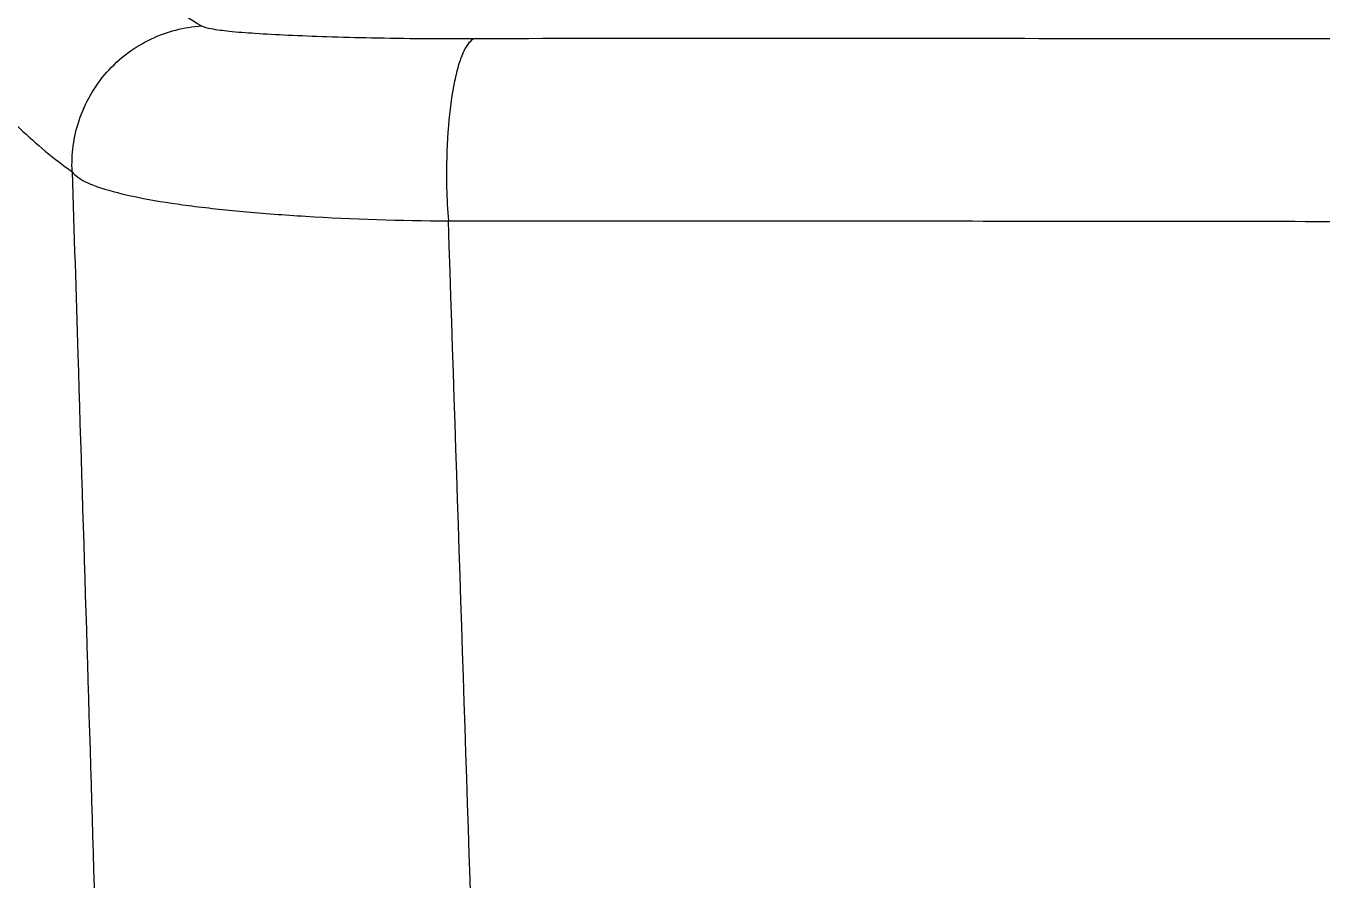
# Model space of a CAD drawing. Header units: millimetres. Extents: x 1091 to 1735, y 843 to 1297.
# Drawn here: x 1208.23 to 1227.01, y 1185.36 to 1197.73 of the extents above; entities that cross this region are included whole.
import ezdxf

# ---------------------------------------------------------------- set-up
doc = ezdxf.new("R2010")
doc.units = ezdxf.units.MM

msp = doc.modelspace()

# ---------------------------------------------------------------- linework, layer by layer
at = {"color": 7, "linetype": 'Continuous'}
for points, knots in [([(1210.771, 1197.731), (1210.483, 1197.903), (1209.967, 1198.267), (1209.322, 1198.916), (1208.763, 1199.562), (1208.409, 1199.999), (1208.232, 1200.212)], [0, 0, 0, 0, 0.282155, 0.52717, 0.76728, 1, 1, 1, 1]), ([(1206.466, 1198.233), (1206.819, 1197.786), (1207.345, 1197.095), (1208.151, 1196.21), (1208.634, 1195.809), (1208.902, 1195.62)], [0, 0, 0, 0, 0.477236, 0.725956, 1, 1, 1, 1]), ([(1208.902, 1195.62), (1208.888, 1195.869), (1208.959, 1196.396), (1209.362, 1197.096), (1210.008, 1197.582), (1210.523, 1197.715), (1210.771, 1197.731)], [0, 0, 0, 0, 0.240165, 0.500229, 0.760148, 1, 1, 1, 1]), ([(1214.721, 1197.543), (1214.226, 1197.54), (1213.516, 1197.547), (1212.617, 1197.57), (1212.054, 1197.592), (1211.582, 1197.617), (1211.212, 1197.645), (1210.952, 1197.678), (1210.816, 1197.709), (1210.771, 1197.731)], [0, 0, 0, 0, 0.374767, 0.538188, 0.681085, 0.801027, 0.895884, 0.961877, 1, 1, 1, 1]), ([(1214.721, 1197.543), (1214.693, 1197.531), (1214.634, 1197.476), (1214.564, 1197.351), (1214.495, 1197.164), (1214.407, 1196.804), (1214.339, 1196.258), (1214.323, 1195.796), (1214.324, 1195.552)], [0, 0, 0, 0, 0.04448, 0.111618, 0.206804, 0.330752, 0.647432, 1, 1, 1, 1]), ([(1227.548, 1197.545), (1225.395, 1197.545), (1221.12, 1197.547), (1216.844, 1197.553), (1214.721, 1197.543)], [0, 0, 0, 0, 0.50349, 1, 1, 1, 1]), ([(1208.901, 1195.62), (1208.929, 1194.737), (1209.039, 1191.199), (1209.148, 1187.662), (1209.228, 1185.009)], [0, 0, 0, 0, 0.249816, 1, 1, 1, 1]), ([(1208.902, 1195.62), (1208.921, 1195.592), (1208.979, 1195.538), (1209.153, 1195.437), (1209.478, 1195.329), (1209.98, 1195.218), (1210.629, 1195.119), (1211.412, 1195.035), (1212.667, 1194.943), (1213.66, 1194.911), (1214.351, 1194.906)], [0, 0, 0, 0, 0.018203, 0.042021, 0.108697, 0.201591, 0.320192, 0.463153, 0.626942, 1, 1, 1, 1]), ([(1214.324, 1195.552), (1214.324, 1195.497), (1214.327, 1195.281), (1214.338, 1195.066), (1214.351, 1194.906)], [0, 0, 0, 0, 0.254038, 1, 1, 1, 1]), ([(1214.351, 1194.906), (1215.438, 1194.908), (1218.176, 1194.912), (1222.575, 1194.904), (1225.886, 1194.901), (1227.548, 1194.9)], [0, 0, 0, 0, 0.247187, 0.622251, 1, 1, 1, 1])]:
    msp.add_open_spline(points, degree=3, knots=knots, dxfattribs=at)
msp.add_open_spline([(1214.739, 1183.167), (1214.61, 1187.08), (1214.481, 1190.993), (1214.351, 1194.906)], degree=3, dxfattribs=at)

doc.saveas('drawing.dxf')
